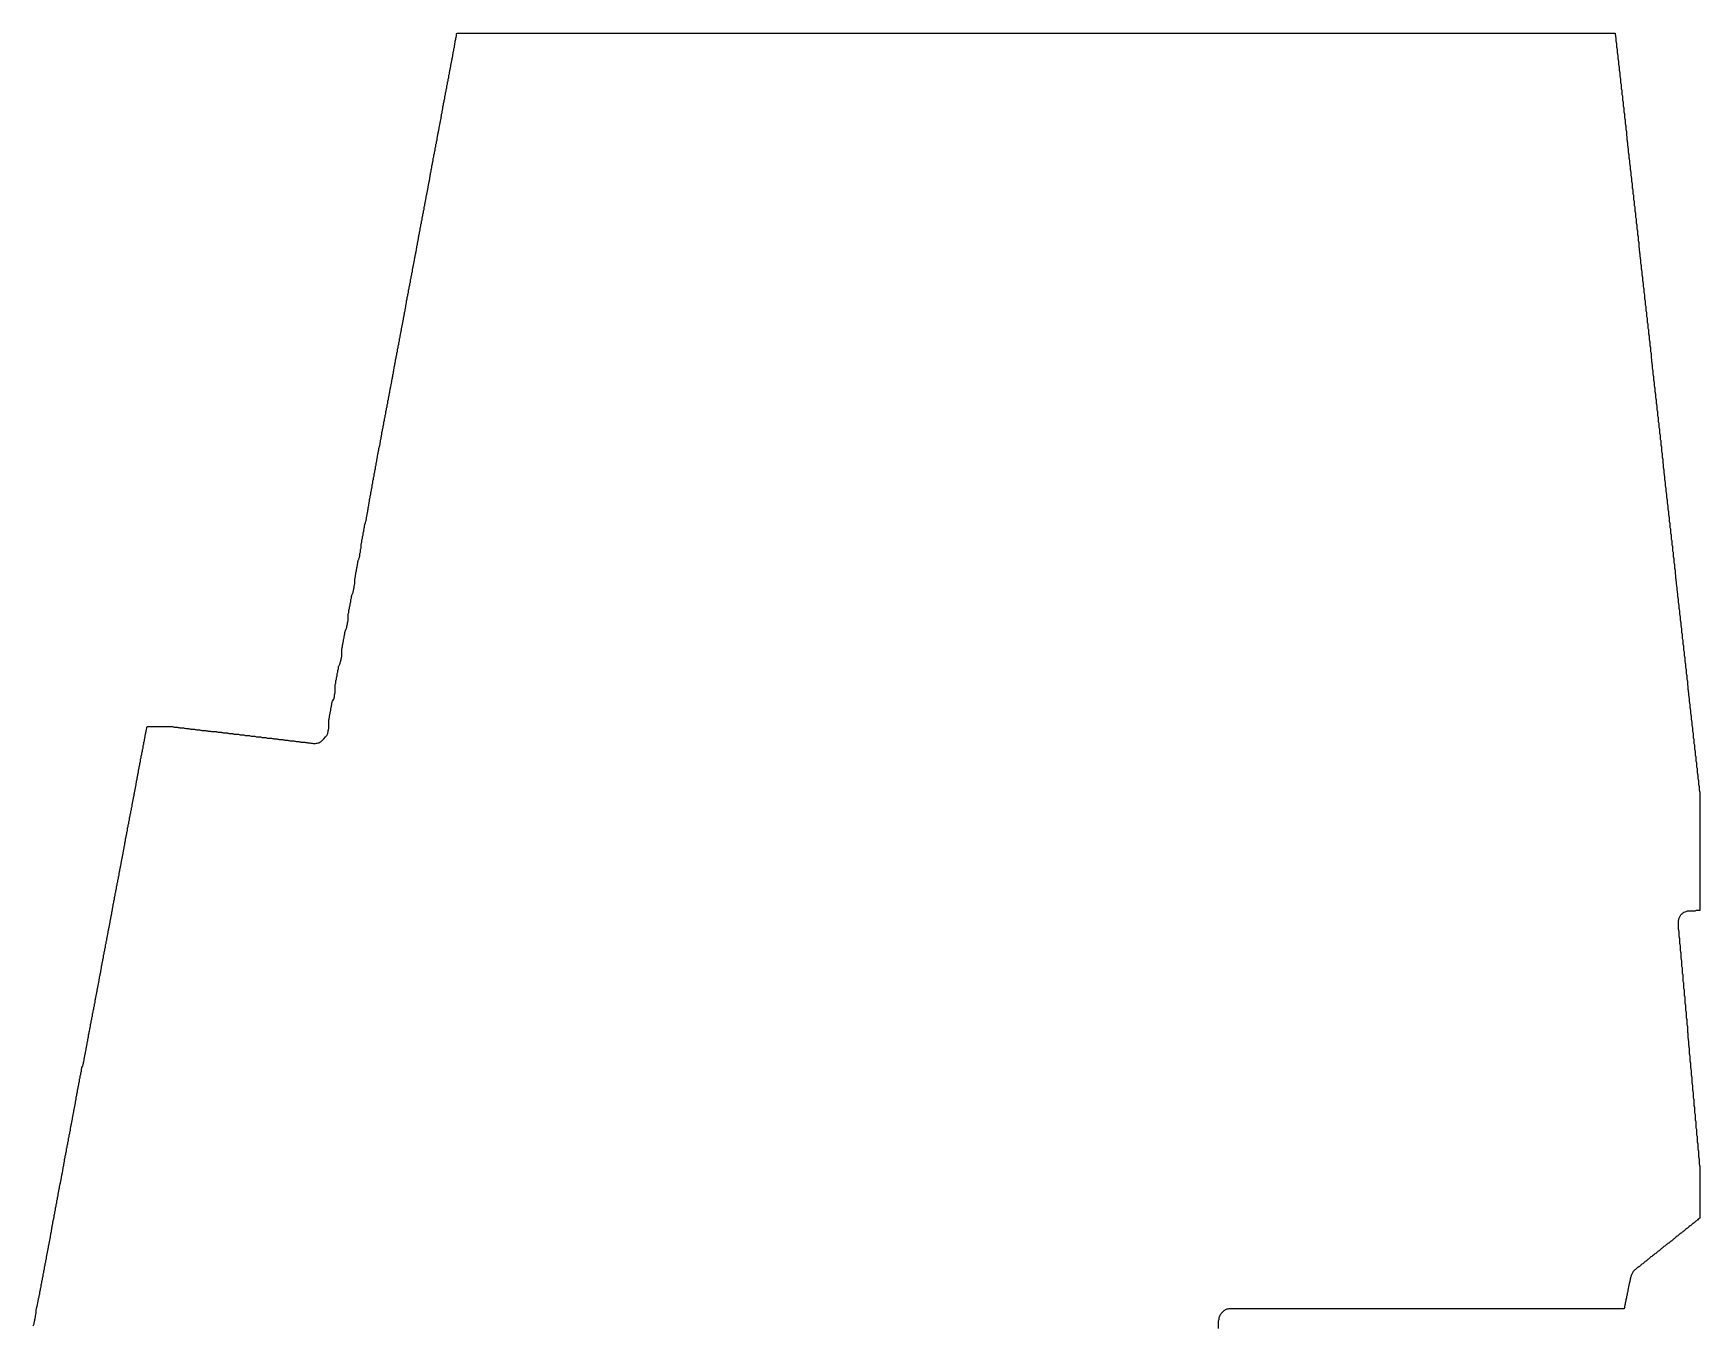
# Model space of a CAD drawing. Header units: metres. Extents: x 500 to 142728, y -1842 to 148383.
# Drawn here: x 45868 to 142728, y 73270 to 148383 of the extents above; entities that cross this region are included whole.
import ezdxf

# ---------------------------------------------------------------- set-up
doc = ezdxf.new("R2010")
doc.units = ezdxf.units.M
doc.layers.add('alpha_boundary_shrunk', color=7, linetype='Continuous')

msp = doc.modelspace()

# ---------------------------------------------------------------- linework, layer by layer
at = {"layer": 'alpha_boundary_shrunk', "color": 1}
msp.add_lwpolyline([(45868, 73265), (45882, 73297), (45897, 73341), (45908, 73386), (45914, 73432), (45914, 73435), (45920, 73448), (45935, 73491), (45946, 73537), (45952, 73583), (45954, 73628), (45958, 73636), (45973, 73680), (45983, 73725), (45990, 73771), (45992, 73817), (45992, 73854), (45996, 73862), (46010, 73906), (46021, 73952), (46027, 73997), (46030, 74044), (46030, 74194), (46033, 74202), (46048, 74246), (46059, 74291), (46065, 74337), (46065, 74340), (46071, 74353), (46086, 74397), (46097, 74442), (46103, 74488), (46105, 74533), (46109, 74541), (46124, 74585), (46134, 74631), (46141, 74676), (46143, 74722), (46147, 74730), (46161, 74774), (46172, 74819), (46178, 74865), (46179, 74868), (46184, 74881), (46199, 74925), (46210, 74970), (46216, 75016), (46218, 75061), (46222, 75070), (46237, 75114), (46247, 75159), (46254, 75205), (46256, 75250), (46260, 75258), (46274, 75302), (46285, 75347), (46292, 75393), (46294, 75438), (46297, 75447), (46312, 75491), (46323, 75536), (46329, 75582), (46331, 75628), (46331, 75665), (46335, 75673), (46350, 75717), (46361, 75762), (46367, 75808), (46369, 75853), (46373, 75862), (46388, 75906), (46398, 75951), (46405, 75997), (46407, 76042), (46411, 76050), (46425, 76094), (46436, 76139), (46442, 76185), (46445, 76232), (46445, 76268), (46448, 76277), (46463, 76321), (46474, 76366), (46480, 76412), (46482, 76457), (46486, 76465), (46501, 76509), (46511, 76554), (46518, 76600), (46520, 76647), (46520, 76683), (46524, 76692), (46539, 76736), (46549, 76781), (46556, 76827), (46558, 76872), (46561, 76880), (46576, 76924), (46587, 76969), (46593, 77015), (46595, 77060), (46599, 77069), (46614, 77113), (46625, 77158), (46631, 77204), (46633, 77250), (46633, 77287), (46637, 77295), (46652, 77339), (46662, 77384), (46669, 77430), (46671, 77475), (46675, 77484), (46689, 77528), (46700, 77573), (46706, 77619), (46709, 77664), (46712, 77672), (46727, 77716), (46738, 77761), (46744, 77807), (46746, 77854), (46746, 77890), (46750, 77899), (46765, 77943), (46775, 77988), (46782, 78034), (46784, 78079), (46788, 78087), (46803, 78131), (46813, 78176), (46820, 78222), (46822, 78267), (46826, 78276), (46840, 78320), (46851, 78365), (46857, 78411), (46860, 78457), (46860, 78494), (46863, 78502), (46878, 78546), (46889, 78591), (46895, 78637), (46897, 78682), (46901, 78691), (46916, 78735), (46926, 78780), (46933, 78826), (46935, 78872), (46935, 78909), (46939, 78917), (46953, 78961), (46964, 79006), (46971, 79052), (46973, 79097), (46976, 79106), (46991, 79150), (47002, 79195), (47008, 79241), (47010, 79287), (47010, 79324), (47014, 79332), (47029, 79376), (47040, 79421), (47046, 79467), (47046, 79470), (47052, 79483), (47067, 79527), (47077, 79572), (47084, 79618), (47086, 79664), (47086, 79701), (47090, 79709), (47104, 79753), (47115, 79798), (47121, 79844), (47124, 79889), (47127, 79898), (47142, 79942), (47153, 79987), (47159, 80033), (47161, 80079), (47161, 80116), (47165, 80124), (47180, 80168), (47190, 80213), (47197, 80259), (47199, 80304), (47203, 80313), (47218, 80357), (47228, 80402), (47235, 80448), (47237, 80494), (47237, 80531), (47240, 80539), (47255, 80583), (47266, 80628), (47272, 80674), (47274, 80719), (47278, 80728), (47293, 80772), (47304, 80817), (47310, 80863), (47312, 80909), (47312, 80946), (47316, 80954), (47331, 80998), (47341, 81043), (47348, 81089), (47350, 81134), (47354, 81143), (47368, 81187), (47379, 81232), (47385, 81278), (47388, 81324), (47388, 81361), (47391, 81369), (47406, 81413), (47417, 81458), (47423, 81504), (47423, 81507), (47429, 81520), (47444, 81564), (47454, 81609), (47461, 81655), (47463, 81700), (47467, 81709), (47482, 81752), (47492, 81798), (47499, 81843), (47501, 81890), (47501, 81926), (47504, 81935), (47519, 81979), (47530, 82024), (47536, 82070), (47538, 82115), (47542, 82123), (47557, 82167), (47568, 82213), (47574, 82258), (47576, 82305), (47576, 82341), (47580, 82350), (47595, 82394), (47605, 82439), (47612, 82485), (47614, 82530), (47618, 82538), (47632, 82582), (47643, 82627), (47650, 82673), (47652, 82719), (47655, 82727), (47670, 82771), (47681, 82816), (47687, 82862), (47689, 82908), (47689, 82945), (47693, 82953), (47708, 82997), (47719, 83042), (47725, 83088), (47727, 83133), (47731, 83142), (47746, 83186), (47756, 83231), (47763, 83277), (47765, 83322), (47769, 83331), (47783, 83374), (47794, 83420), (47800, 83465), (47803, 83512), (47803, 83548), (47806, 83557), (47821, 83601), (47832, 83646), (47838, 83692), (47840, 83737), (47844, 83745), (47859, 83789), (47869, 83835), (47876, 83880), (47878, 83926), (47882, 83934), (47896, 83978), (47907, 84023), (47914, 84069), (47916, 84115), (47916, 84152), (47919, 84160), (47934, 84204), (47945, 84249), (47951, 84295), (47953, 84341), (47957, 84349), (47972, 84393), (47983, 84438), (47989, 84484), (47991, 84529), (47995, 84538), (48010, 84582), (48020, 84627), (48027, 84673), (48029, 84719), (48029, 84756), (48033, 84764), (48047, 84808), (48058, 84853), (48064, 84899), (48067, 84944), (48070, 84953), (48085, 84996), (48096, 85042), (48102, 85088), (48104, 85133), (48108, 85141), (48123, 85185), (48133, 85230), (48140, 85276), (48142, 85322), (48142, 85359), (48146, 85368), (48161, 85411), (48171, 85457), (48178, 85502), (48180, 85548), (48183, 85556), (48198, 85600), (48209, 85645), (48215, 85691), (48217, 85737), (48217, 85774), (48221, 85782), (48236, 85826), (48247, 85871), (48253, 85917), (48255, 85963), (48259, 85971), (48274, 86015), (48284, 86060), (48291, 86106), (48293, 86151), (48297, 86160), (48311, 86204), (48322, 86249), (48328, 86295), (48331, 86341), (48331, 86378), (48334, 86386), (48349, 86430), (48360, 86475), (48366, 86521), (48368, 86566), (48372, 86575), (48387, 86619), (48398, 86664), (48404, 86710), (48406, 86755), (48410, 86763), (48425, 86807), (48435, 86852), (48442, 86898), (48444, 86944), (48444, 86981), (48448, 86990), (48462, 87033), (48473, 87079), (48479, 87124), (48481, 87170), (48485, 87178), (48500, 87222), (48511, 87267), (48517, 87313), (48519, 87358), (48523, 87367), (48538, 87411), (48548, 87456), (48555, 87502), (48557, 87548), (48557, 87585), (48561, 87593), (48575, 87637), (48586, 87682), (48593, 87728), (48595, 87773), (48598, 87782), (48613, 87826), (48624, 87871), (48630, 87917), (48632, 87962), (48636, 87970), (48651, 88014), (48662, 88059), (48668, 88105), (48670, 88152), (48670, 88188), (48674, 88197), (48689, 88241), (48697, 88276), (48731, 88343), (48749, 88385), (48764, 88429), (48775, 88474), (48781, 88520), (48783, 88565), (48787, 88574), (48802, 88618), (48812, 88663), (48819, 88709), (48821, 88755), (48821, 88792), (48825, 88800), (48840, 88844), (48850, 88889), (48857, 88935), (48859, 88980), (48862, 88989), (48877, 89033), (48888, 89078), (48894, 89124), (48896, 89169), (48900, 89177), (48915, 89221), (48926, 89266), (48932, 89312), (48934, 89359), (48934, 89395), (48938, 89404), (48953, 89448), (48963, 89493), (48970, 89539), (48972, 89584), (48976, 89592), (48990, 89636), (49001, 89681), (49007, 89727), (49010, 89772), (49013, 89781), (49028, 89825), (49039, 89870), (49045, 89916), (49047, 89962), (49047, 89999), (49051, 90007), (49066, 90051), (49076, 90096), (49083, 90142), (49085, 90187), (49089, 90196), (49104, 90240), (49114, 90285), (49121, 90331), (49123, 90376), (49127, 90384), (49141, 90428), (49152, 90473), (49158, 90519), (49160, 90565), (49164, 90573), (49179, 90617), (49190, 90662), (49196, 90708), (49198, 90754), (49198, 90791), (49202, 90799), (49217, 90843), (49227, 90888), (49234, 90934), (49236, 90979), (49240, 90988), (49254, 91032), (49265, 91077), (49272, 91123), (49274, 91168), (49277, 91177), (49292, 91221), (49303, 91266), (49309, 91312), (49311, 91358), (49311, 91395), (49315, 91403), (49330, 91447), (49341, 91492), (49347, 91538), (49349, 91583), (49353, 91592), (49368, 91635), (49378, 91681), (49385, 91726), (49387, 91772), (49391, 91780), (49405, 91824), (49416, 91869), (49422, 91915), (49425, 91960), (49428, 91969), (49443, 92013), (49454, 92058), (49460, 92104), (49462, 92150), (49462, 92187), (49466, 92195), (49481, 92239), (49491, 92284), (49498, 92330), (49500, 92375), (49504, 92384), (49519, 92428), (49529, 92473), (49536, 92519), (49538, 92564), (49541, 92572), (49556, 92616), (49567, 92661), (49573, 92707), (49575, 92754), (49575, 92790), (49579, 92799), (49594, 92843), (49605, 92888), (49611, 92934), (49613, 92979), (49617, 92987), (49632, 93031), (49642, 93076), (49649, 93122), (49651, 93167), (49655, 93176), (49669, 93220), (49680, 93265), (49686, 93311), (49689, 93357), (49689, 93394), (49692, 93402), (49707, 93446), (49718, 93491), (49724, 93537), (49726, 93582), (49730, 93591), (49745, 93635), (49755, 93680), (49762, 93726), (49764, 93771), (49768, 93779), (49783, 93823), (49793, 93868), (49800, 93914), (49802, 93959), (49805, 93968), (49820, 94012), (49831, 94057), (49837, 94103), (49839, 94149), (49839, 94186), (49843, 94194), (49858, 94238), (49869, 94283), (49875, 94329), (49877, 94374), (49881, 94383), (49896, 94427), (49906, 94472), (49913, 94518), (49915, 94563), (49919, 94572), (49933, 94615), (49944, 94661), (49951, 94706), (49953, 94753), (49953, 94789), (49956, 94798), (49971, 94842), (49982, 94887), (49988, 94933), (49990, 94978), (49994, 94986), (50009, 95030), (50020, 95075), (50026, 95121), (50028, 95167), (50032, 95175), (50047, 95219), (50057, 95264), (50064, 95310), (50066, 95356), (50066, 95393), (50070, 95401), (50084, 95445), (50095, 95490), (50101, 95536), (50103, 95581), (50107, 95590), (50122, 95634), (50133, 95679), (50139, 95725), (50141, 95770), (50145, 95779), (50160, 95823), (50170, 95868), (50177, 95914), (50179, 95959), (50183, 95967), (50197, 96011), (50208, 96056), (50215, 96102), (50217, 96148), (50217, 96185), (50220, 96194), (50235, 96237), (50246, 96283), (50252, 96328), (50254, 96374), (50258, 96382), (50273, 96426), (50284, 96471), (50290, 96517), (50292, 96562), (50296, 96571), (50311, 96615), (50321, 96660), (50328, 96706), (50330, 96752), (50330, 96789), (50334, 96797), (50348, 96841), (50359, 96886), (50365, 96932), (50368, 96977), (50371, 96986), (50386, 97030), (50397, 97075), (50403, 97121), (50405, 97166), (50409, 97174), (50424, 97218), (50434, 97263), (50441, 97309), (50443, 97356), (50443, 97392), (50447, 97401), (50462, 97445), (50472, 97490), (50479, 97536), (50481, 97581), (50484, 97589), (50499, 97633), (50510, 97678), (50516, 97724), (50518, 97769), (50522, 97778), (50537, 97822), (50548, 97867), (50554, 97913), (50556, 97958), (50560, 97966), (50575, 98010), (50585, 98055), (50592, 98101), (50594, 98148), (50594, 98184), (50598, 98193), (50612, 98237), (50623, 98282), (50629, 98328), (50632, 98373), (50635, 98381), (50650, 98425), (50661, 98470), (50667, 98516), (50669, 98561), (50673, 98570), (50688, 98614), (50699, 98659), (50705, 98705), (50707, 98751), (50707, 98788), (50711, 98796), (50726, 98840), (50736, 98885), (50743, 98931), (50745, 98976), (50749, 98985), (50763, 99029), (50774, 99074), (50780, 99120), (50782, 99165), (50786, 99174), (50801, 99217), (50812, 99263), (50818, 99308), (50820, 99354), (50824, 99362), (50839, 99406), (50849, 99451), (50856, 99497), (50858, 99543), (50858, 99580), (50862, 99588), (50876, 99632), (50887, 99677), (50894, 99723), (50896, 99769), (50899, 99777), (50914, 99821), (50925, 99866), (50931, 99912), (50933, 99957), (50937, 99966), (50952, 100010), (50963, 100055), (50969, 100101), (50971, 100147), (50971, 100184), (50975, 100192), (50990, 100236), (51000, 100281), (51007, 100327), (51009, 100372), (51013, 100381), (51027, 100425), (51038, 100470), (51044, 100516), (51047, 100561), (51050, 100569), (51065, 100613), (51076, 100658), (51082, 100704), (51084, 100750), (51084, 100787), (51088, 100796), (51103, 100839), (51113, 100885), (51120, 100930), (51122, 100976), (51126, 100984), (51141, 101028), (51151, 101073), (51158, 101119), (51160, 101164), (51163, 101173), (51178, 101217), (51189, 101262), (51195, 101308), (51197, 101353), (51201, 101361), (51216, 101405), (51227, 101450), (51233, 101496), (51235, 101543), (51235, 101579), (51239, 101588), (51254, 101632), (51264, 101677), (51271, 101723), (51273, 101768), (51277, 101776), (51291, 101820), (51302, 101865), (51308, 101911), (51311, 101956), (51314, 101965), (51329, 102009), (51340, 102054), (51346, 102100), (51348, 102146), (51348, 102183), (51352, 102191), (51367, 102235), (51377, 102280), (51384, 102326), (51386, 102371), (51390, 102380), (51405, 102424), (51415, 102469), (51422, 102515), (51424, 102560), (51428, 102568), (51442, 102612), (51453, 102657), (51459, 102703), (51462, 102750), (51462, 102786), (51465, 102795), (51480, 102839), (51491, 102884), (51497, 102930), (51499, 102975), (51503, 102983), (51518, 103027), (51528, 103072), (51535, 103118), (51537, 103163), (51541, 103172), (51555, 103216), (51566, 103261), (51573, 103307), (51575, 103352), (51578, 103361), (51593, 103405), (51604, 103450), (51610, 103496), (51612, 103542), (51612, 103579), (51616, 103587), (51631, 103631), (51642, 103676), (51648, 103722), (51650, 103767), (51654, 103776), (51669, 103819), (51679, 103865), (51686, 103910), (51688, 103956), (51692, 103964), (51706, 104008), (51717, 104053), (51723, 104099), (51726, 104145), (51726, 104182), (51729, 104190), (51744, 104234), (51755, 104279), (51761, 104325), (51763, 104371), (51767, 104379), (51782, 104423), (51792, 104468), (51799, 104514), (51801, 104559), (51805, 104568), (51820, 104612), (51830, 104657), (51837, 104703), (51839, 104749), (51839, 104786), (51842, 104794), (51857, 104838), (51868, 104883), (51874, 104929), (51876, 104974), (51880, 104983), (51895, 105027), (51906, 105072), (51912, 105118), (51914, 105163), (51918, 105171), (51933, 105215), (51943, 105260), (51950, 105306), (51952, 105351), (51956, 105360), (51970, 105404), (51981, 105449), (51987, 105495), (51990, 105541), (51990, 105578), (51993, 105586), (52008, 105630), (52019, 105675), (52025, 105721), (52027, 105766), (52031, 105775), (52046, 105819), (52056, 105864), (52063, 105910), (52065, 105955), (52069, 105963), (52084, 106007), (52094, 106052), (52101, 106098), (52103, 106145), (52103, 106181), (52106, 106190), (52121, 106234), (52132, 106279), (52138, 106325), (52140, 106370), (52144, 106378), (52159, 106422), (52170, 106467), (52176, 106513), (52178, 106558), (52182, 106567), (52197, 106611), (52207, 106656), (52214, 106702), (52216, 106747), (52220, 106755), (52234, 106799), (52245, 106845), (52252, 106890), (52254, 106937), (52254, 106973), (52257, 106982), (52272, 107026), (52283, 107071), (52289, 107117), (52291, 107162), (52295, 107170), (52310, 107214), (52321, 107259), (52327, 107305), (52329, 107351), (52333, 107359), (52348, 107403), (52358, 107448), (52365, 107494), (52367, 107540), (52367, 107577), (52371, 107585), (52385, 107629), (52396, 107674), (52402, 107720), (52404, 107765), (52408, 107774), (52423, 107818), (52434, 107863), (52440, 107909), (52442, 107954), (52446, 107963), (52461, 108007), (52471, 108052), (52478, 108096), (53940, 108096), (53949, 108093), (53993, 108078), (54038, 108067), (54084, 108061), (54130, 108059), (54242, 108059), (54251, 108055), (54295, 108040), (54340, 108030), (54386, 108023), (54432, 108021), (54582, 108021), (54590, 108017), (54634, 108003), (54679, 107992), (54725, 107985), (54771, 107983), (54884, 107983), (54892, 107980), (54936, 107965), (54981, 107954), (55027, 107948), (55073, 107946), (55223, 107946), (55231, 107942), (55275, 107927), (55320, 107916), (55366, 107910), (55413, 107908), (55525, 107908), (55533, 107904), (55577, 107889), (55622, 107879), (55668, 107872), (55714, 107870), (55864, 107870), (55873, 107866), (55917, 107852), (55962, 107841), (56008, 107835), (56054, 107832), (56166, 107832), (56174, 107829), (56218, 107814), (56263, 107803), (56309, 107797), (56356, 107795), (56506, 107795), (56514, 107791), (56558, 107776), (56603, 107766), (56649, 107759), (56695, 107757), (56807, 107757), (56816, 107753), (56860, 107738), (56905, 107728), (56951, 107721), (56997, 107719), (57147, 107719), (57155, 107716), (57199, 107701), (57244, 107690), (57290, 107684), (57336, 107682), (57449, 107682), (57457, 107678), (57501, 107663), (57546, 107652), (57592, 107646), (57638, 107644), (57788, 107644), (57796, 107640), (57840, 107625), (57885, 107615), (57931, 107608), (57978, 107606), (58090, 107606), (58098, 107602), (58142, 107588), (58187, 107577), (58233, 107571), (58279, 107568), (58429, 107568), (58438, 107565), (58482, 107550), (58527, 107539), (58573, 107533), (58619, 107531), (58731, 107531), (58739, 107527), (58783, 107512), (58829, 107502), (58874, 107495), (58921, 107493), (59071, 107493), (59079, 107489), (59123, 107474), (59168, 107464), (59214, 107457), (59260, 107455), (59372, 107455), (59381, 107451), (59425, 107437), (59470, 107426), (59516, 107420), (59562, 107417), (59712, 107417), (59720, 107414), (59764, 107399), (59809, 107388), (59855, 107382), (59901, 107380), (60014, 107380), (60022, 107376), (60066, 107361), (60111, 107351), (60157, 107344), (60203, 107342), (60353, 107342), (60361, 107338), (60405, 107324), (60451, 107313), (60496, 107306), (60543, 107304), (60655, 107304), (60663, 107301), (60707, 107286), (60752, 107275), (60798, 107269), (60844, 107267), (60994, 107267), (61003, 107263), (61047, 107248), (61092, 107237), (61138, 107231), (61184, 107229), (61296, 107229), (61305, 107225), (61348, 107210), (61394, 107200), (61439, 107193), (61486, 107191), (61636, 107191), (61644, 107187), (61688, 107173), (61733, 107162), (61779, 107156), (61825, 107153), (61937, 107153), (61946, 107150), (61990, 107135), (62035, 107124), (62081, 107118), (62127, 107116), (62278, 107116), (62327, 107118), (62375, 107125), (62423, 107137), (62469, 107154), (62514, 107175), (62556, 107200), (62595, 107229), (62631, 107262), (62745, 107375), (62858, 107488), (62891, 107525), (62920, 107564), (62945, 107606), (62966, 107651), (62983, 107697), (62995, 107744), (63002, 107793), (63004, 107841), (63008, 107849), (63023, 107893), (63033, 107938), (63040, 107984), (63042, 108031), (63042, 108482), (63046, 108491), (63060, 108535), (63071, 108580), (63078, 108626), (63080, 108672), (63080, 108709), (63083, 108717), (63098, 108761), (63109, 108806), (63115, 108852), (63117, 108897), (63121, 108906), (63136, 108950), (63147, 108995), (63153, 109041), (63155, 109087), (63155, 109124), (63159, 109132), (63174, 109176), (63184, 109221), (63191, 109267), (63193, 109312), (63197, 109321), (63211, 109364), (63222, 109410), (63228, 109455), (63231, 109502), (63231, 109525), (63233, 109528), (63264, 109571), (63291, 109618), (63329, 109693), (63347, 109735), (63362, 109779), (63373, 109825), (63379, 109870), (63381, 109917), (63381, 109953), (63385, 109962), (63400, 110006), (63411, 110051), (63417, 110097), (63419, 110143), (63419, 110519), (63423, 110528), (63438, 110572), (63448, 110617), (63455, 110663), (63457, 110709), (63457, 110746), (63461, 110754), (63475, 110798), (63486, 110843), (63492, 110889), (63495, 110934), (63498, 110943), (63513, 110986), (63524, 111032), (63530, 111077), (63532, 111124), (63532, 111161), (63536, 111169), (63551, 111213), (63561, 111258), (63568, 111304), (63570, 111349), (63574, 111357), (63589, 111401), (63599, 111447), (63606, 111492), (63608, 111539), (63608, 111575), (63611, 111584), (63623, 111617), (63637, 111639), (63662, 111681), (63683, 111725), (63699, 111771), (63711, 111817), (63725, 111848), (63739, 111892), (63750, 111937), (63757, 111983), (63759, 112028), (63762, 112036), (63777, 112080), (63788, 112126), (63794, 112171), (63796, 112218), (63796, 112594), (63800, 112602), (63815, 112646), (63826, 112691), (63832, 112737), (63834, 112784), (63834, 112820), (63838, 112829), (63853, 112873), (63863, 112918), (63870, 112964), (63872, 113009), (63876, 113017), (63890, 113061), (63901, 113106), (63907, 113152), (63909, 113197), (63913, 113206), (63928, 113250), (63939, 113295), (63945, 113341), (63947, 113387), (63947, 113424), (63951, 113432), (63966, 113476), (63976, 113521), (63983, 113567), (63985, 113612), (63989, 113621), (64000, 113654), (64014, 113676), (64039, 113718), (64060, 113762), (64077, 113808), (64089, 113856), (64096, 113904), (64098, 113952), (64102, 113960), (64117, 114004), (64127, 114049), (64134, 114095), (64136, 114140), (64140, 114149), (64154, 114193), (64165, 114238), (64171, 114284), (64174, 114330), (64174, 114631), (64177, 114639), (64192, 114683), (64203, 114728), (64209, 114774), (64211, 114820), (64211, 114857), (64215, 114866), (64230, 114910), (64240, 114955), (64247, 115001), (64249, 115046), (64253, 115054), (64268, 115098), (64278, 115143), (64285, 115189), (64287, 115234), (64290, 115243), (64305, 115287), (64316, 115332), (64322, 115378), (64324, 115424), (64324, 115461), (64328, 115469), (64343, 115513), (64354, 115558), (64360, 115604), (64362, 115649), (64366, 115658), (64381, 115702), (64389, 115737), (64423, 115804), (64441, 115846), (64456, 115890), (64467, 115935), (64473, 115981), (64475, 116026), (64479, 116035), (64494, 116079), (64505, 116124), (64511, 116170), (64513, 116216), (64513, 116253), (64517, 116261), (64532, 116305), (64542, 116350), (64549, 116396), (64551, 116443), (64551, 116668), (64555, 116676), (64569, 116720), (64580, 116765), (64586, 116811), (64589, 116857), (64589, 116894), (64592, 116903), (64607, 116946), (64618, 116992), (64624, 117037), (64626, 117083), (64630, 117091), (64645, 117135), (64655, 117180), (64662, 117226), (64664, 117271), (64668, 117280), (64682, 117324), (64693, 117369), (64700, 117415), (64702, 117461), (64702, 117498), (64705, 117506), (64720, 117550), (64731, 117595), (64737, 117641), (64739, 117686), (64743, 117695), (64758, 117739), (64767, 117776), (64781, 117808), (64796, 117852), (64804, 117889), (64819, 117921), (64833, 117965), (64844, 118010), (64850, 118056), (64853, 118102), (64853, 118139), (64856, 118147), (64871, 118191), (64882, 118236), (64888, 118282), (64890, 118329), (64890, 118365), (64894, 118374), (64909, 118418), (64919, 118463), (64926, 118509), (64928, 118555), (64928, 118705), (64932, 118713), (64947, 118757), (64957, 118802), (64964, 118848), (64966, 118894), (64966, 118931), (64969, 118939), (64984, 118983), (64995, 119029), (65001, 119074), (65003, 119120), (65007, 119128), (65022, 119172), (65033, 119217), (65039, 119263), (65041, 119309), (65041, 119346), (65045, 119354), (65060, 119398), (65070, 119443), (65077, 119489), (65079, 119535), (65083, 119543), (65097, 119587), (65108, 119632), (65114, 119678), (65117, 119724), (65117, 119761), (65120, 119769), (65135, 119813), (65144, 119851), (65158, 119883), (65173, 119926), (65184, 119972), (65190, 120017), (65190, 120020), (65196, 120033), (65211, 120077), (65221, 120122), (65228, 120168), (65230, 120215), (65230, 120251), (65234, 120260), (65248, 120304), (65259, 120349), (65265, 120395), (65267, 120440), (65271, 120448), (65286, 120492), (65297, 120537), (65303, 120583), (65305, 120630), (65305, 120666), (65309, 120675), (65324, 120719), (65334, 120764), (65341, 120810), (65343, 120856), (65343, 120893), (65347, 120901), (65361, 120945), (65372, 120990), (65379, 121036), (65381, 121081), (65384, 121090), (65399, 121134), (65410, 121179), (65416, 121225), (65418, 121271), (65418, 121308), (65422, 121316), (65437, 121360), (65448, 121405), (65454, 121451), (65456, 121496), (65460, 121505), (65475, 121548), (65485, 121594), (65492, 121639), (65494, 121686), (65494, 121722), (65498, 121731), (65512, 121775), (65523, 121820), (65529, 121866), (65532, 121911), (65535, 121919), (65550, 121963), (65561, 122009), (65567, 122054), (65569, 122101), (65569, 122137), (65573, 122146), (65588, 122190), (65598, 122235), (65605, 122281), (65607, 122327), (65607, 122364), (65611, 122372), (65626, 122416), (65636, 122461), (65643, 122507), (65645, 122552), (65648, 122561), (65663, 122605), (65674, 122650), (65680, 122696), (65682, 122742), (65682, 122779), (65686, 122787), (65701, 122831), (65712, 122876), (65718, 122922), (65720, 122967), (65724, 122976), (65739, 123020), (65749, 123065), (65756, 123111), (65758, 123157), (65758, 123194), (65762, 123202), (65776, 123246), (65787, 123291), (65793, 123337), (65796, 123382), (65799, 123391), (65814, 123435), (65825, 123480), (65831, 123526), (65833, 123572), (65833, 123609), (65837, 123617), (65852, 123661), (65862, 123706), (65869, 123752), (65871, 123798), (65871, 123835), (65875, 123843), (65890, 123887), (65900, 123932), (65907, 123978), (65909, 124023), (65912, 124032), (65927, 124076), (65938, 124121), (65944, 124167), (65947, 124213), (65947, 124250), (65950, 124258), (65965, 124302), (65974, 124340), (65988, 124371), (66003, 124415), (66013, 124460), (66020, 124506), (66022, 124553), (66022, 124589), (66026, 124598), (66040, 124642), (66051, 124687), (66058, 124733), (66060, 124778), (66063, 124786), (66078, 124830), (66089, 124875), (66095, 124921), (66097, 124966), (66101, 124975), (66116, 125019), (66127, 125064), (66133, 125110), (66135, 125156), (66135, 125193), (66139, 125201), (66154, 125245), (66164, 125290), (66171, 125336), (66173, 125381), (66177, 125390), (66191, 125434), (66202, 125479), (66208, 125525), (66210, 125570), (66214, 125578), (66229, 125622), (66240, 125667), (66246, 125713), (66248, 125760), (66248, 125796), (66252, 125805), (66267, 125849), (66277, 125894), (66284, 125940), (66286, 125985), (66290, 125993), (66304, 126037), (66315, 126082), (66322, 126128), (66324, 126173), (66327, 126182), (66342, 126226), (66353, 126271), (66359, 126317), (66361, 126363), (66361, 126400), (66365, 126408), (66380, 126452), (66391, 126497), (66397, 126543), (66399, 126588), (66403, 126597), (66418, 126641), (66428, 126686), (66435, 126732), (66437, 126777), (66441, 126786), (66455, 126829), (66466, 126875), (66472, 126920), (66475, 126967), (66475, 127003), (66478, 127012), (66493, 127056), (66504, 127101), (66510, 127147), (66512, 127192), (66516, 127200), (66531, 127244), (66541, 127289), (66548, 127335), (66550, 127381), (66554, 127389), (66569, 127433), (66579, 127478), (66586, 127524), (66588, 127570), (66588, 127607), (66591, 127615), (66606, 127659), (66617, 127704), (66623, 127750), (66625, 127795), (66629, 127804), (66644, 127848), (66655, 127893), (66661, 127939), (66663, 127984), (66667, 127993), (66682, 128037), (66692, 128082), (66699, 128128), (66701, 128174), (66701, 128211), (66705, 128219), (66719, 128263), (66730, 128308), (66737, 128354), (66739, 128399), (66742, 128408), (66757, 128451), (66768, 128497), (66774, 128542), (66776, 128588), (66780, 128596), (66795, 128640), (66806, 128685), (66812, 128731), (66814, 128777), (66814, 128814), (66818, 128822), (66833, 128866), (66843, 128912), (66850, 128957), (66852, 129003), (66856, 129011), (66870, 129055), (66881, 129100), (66887, 129146), (66889, 129191), (66893, 129200), (66908, 129244), (66919, 129289), (66925, 129335), (66927, 129381), (66927, 129418), (66931, 129426), (66946, 129470), (66956, 129515), (66963, 129561), (66965, 129606), (66969, 129615), (66983, 129659), (66994, 129704), (67001, 129750), (67003, 129795), (67006, 129803), (67021, 129847), (67032, 129892), (67038, 129938), (67040, 129984), (67040, 130021), (67044, 130030), (67059, 130073), (67070, 130119), (67076, 130164), (67078, 130210), (67082, 130218), (67097, 130262), (67107, 130307), (67114, 130353), (67116, 130398), (67120, 130407), (67134, 130451), (67145, 130496), (67151, 130542), (67154, 130588), (67154, 130625), (67157, 130633), (67172, 130677), (67183, 130722), (67189, 130768), (67191, 130813), (67195, 130822), (67210, 130866), (67220, 130911), (67227, 130957), (67229, 131002), (67233, 131010), (67248, 131054), (67258, 131099), (67265, 131145), (67267, 131192), (67267, 131228), (67270, 131237), (67285, 131281), (67296, 131326), (67302, 131372), (67304, 131417), (67308, 131425), (67323, 131469), (67334, 131514), (67340, 131560), (67342, 131605), (67346, 131614), (67361, 131658), (67371, 131703), (67378, 131749), (67380, 131795), (67380, 131832), (67384, 131840), (67398, 131884), (67409, 131929), (67415, 131975), (67418, 132020), (67421, 132029), (67436, 132073), (67447, 132118), (67453, 132164), (67455, 132209), (67459, 132217), (67474, 132261), (67485, 132306), (67491, 132352), (67493, 132399), (67493, 132435), (67497, 132444), (67512, 132488), (67522, 132533), (67529, 132579), (67531, 132624), (67535, 132632), (67549, 132676), (67560, 132721), (67566, 132767), (67569, 132814), (67569, 132850), (67572, 132859), (67587, 132903), (67598, 132948), (67604, 132994), (67606, 133039), (67610, 133047), (67625, 133091), (67635, 133136), (67642, 133182), (67644, 133227), (67648, 133236), (67662, 133280), (67673, 133325), (67680, 133371), (67682, 133417), (67682, 133454), (67685, 133462), (67700, 133506), (67711, 133551), (67717, 133597), (67719, 133642), (67723, 133651), (67738, 133695), (67749, 133740), (67755, 133786), (67757, 133831), (67761, 133839), (67776, 133883), (67786, 133928), (67793, 133974), (67795, 134021), (67795, 134057), (67799, 134066), (67813, 134110), (67824, 134155), (67830, 134201), (67833, 134246), (67836, 134254), (67851, 134298), (67862, 134343), (67868, 134389), (67870, 134434), (67874, 134443), (67889, 134487), (67899, 134532), (67906, 134578), (67908, 134624), (67908, 134661), (67912, 134669), (67927, 134713), (67937, 134758), (67944, 134804), (67946, 134849), (67949, 134858), (67964, 134902), (67975, 134947), (67981, 134993), (67983, 135038), (67987, 135046), (68002, 135090), (68013, 135136), (68019, 135181), (68021, 135228), (68021, 135264), (68025, 135273), (68040, 135317), (68050, 135362), (68057, 135408), (68059, 135453), (68063, 135461), (68077, 135505), (68088, 135550), (68094, 135596), (68097, 135642), (68100, 135650), (68115, 135694), (68126, 135739), (68132, 135785), (68134, 135831), (68134, 135868), (68138, 135876), (68153, 135920), (68163, 135965), (68170, 136011), (68172, 136056), (68176, 136065), (68191, 136109), (68201, 136154), (68208, 136200), (68210, 136245), (68213, 136254), (68228, 136298), (68239, 136343), (68245, 136389), (68248, 136435), (68248, 136472), (68251, 136480), (68266, 136524), (68277, 136569), (68283, 136615), (68285, 136660), (68289, 136669), (68304, 136712), (68314, 136758), (68321, 136803), (68323, 136849), (68327, 136857), (68341, 136901), (68352, 136946), (68359, 136992), (68361, 137038), (68361, 137075), (68364, 137083), (68379, 137127), (68390, 137172), (68396, 137218), (68398, 137264), (68402, 137272), (68417, 137316), (68428, 137361), (68434, 137407), (68436, 137452), (68440, 137461), (68455, 137505), (68465, 137550), (68472, 137596), (68474, 137642), (68474, 137679), (68478, 137687), (68492, 137731), (68503, 137776), (68509, 137822), (68511, 137867), (68515, 137876), (68530, 137920), (68541, 137965), (68547, 138011), (68549, 138056), (68553, 138064), (68568, 138108), (68578, 138153), (68585, 138199), (68587, 138245), (68587, 138282), (68591, 138291), (68605, 138334), (68616, 138380), (68623, 138425), (68625, 138471), (68628, 138479), (68643, 138523), (68654, 138568), (68660, 138614), (68662, 138659), (68666, 138668), (68681, 138712), (68692, 138757), (68698, 138803), (68700, 138849), (68700, 138886), (68704, 138894), (68719, 138938), (68729, 138983), (68736, 139029), (68738, 139074), (68742, 139083), (68756, 139127), (68767, 139172), (68773, 139218), (68776, 139263), (68779, 139271), (68794, 139315), (68805, 139360), (68811, 139406), (68813, 139453), (68813, 139489), (68817, 139498), (68832, 139542), (68842, 139587), (68849, 139633), (68851, 139678), (68855, 139686), (68870, 139730), (68880, 139775), (68887, 139821), (68889, 139866), (68892, 139875), (68907, 139919), (68918, 139964), (68924, 140010), (68926, 140056), (68926, 140093), (68930, 140101), (68945, 140145), (68956, 140190), (68962, 140236), (68964, 140281), (68968, 140290), (68983, 140334), (68993, 140379), (69000, 140425), (69002, 140470), (69006, 140478), (69020, 140522), (69031, 140567), (69038, 140613), (69040, 140660), (69040, 140696), (69043, 140705), (69058, 140749), (69069, 140794), (69075, 140840), (69077, 140885), (69081, 140893), (69096, 140937), (69107, 140982), (69113, 141028), (69115, 141075), (69115, 141111), (69119, 141120), (69134, 141164), (69144, 141209), (69151, 141255), (69153, 141300), (69157, 141308), (69171, 141352), (69182, 141397), (69188, 141443), (69190, 141488), (69194, 141497), (69209, 141541), (69220, 141586), (69226, 141632), (69228, 141678), (69228, 141715), (69232, 141723), (69247, 141767), (69257, 141812), (69264, 141858), (69266, 141903), (69270, 141912), (69284, 141956), (69295, 142001), (69302, 142047), (69304, 142092), (69307, 142100), (69322, 142144), (69333, 142189), (69339, 142235), (69341, 142282), (69341, 142318), (69345, 142327), (69360, 142371), (69371, 142416), (69377, 142462), (69379, 142507), (69383, 142515), (69398, 142559), (69408, 142604), (69415, 142650), (69417, 142695), (69421, 142704), (69435, 142748), (69446, 142793), (69452, 142839), (69455, 142885), (69455, 142922), (69458, 142930), (69473, 142974), (69484, 143019), (69490, 143065), (69492, 143110), (69496, 143119), (69511, 143163), (69521, 143208), (69528, 143254), (69530, 143299), (69534, 143307), (69549, 143351), (69559, 143396), (69566, 143442), (69568, 143489), (69568, 143525), (69571, 143534), (69586, 143578), (69597, 143623), (69603, 143669), (69605, 143714), (69609, 143722), (69624, 143766), (69635, 143811), (69641, 143857), (69643, 143902), (69647, 143911), (69662, 143955), (69672, 144000), (69679, 144046), (69681, 144092), (69681, 144129), (69685, 144137), (69699, 144181), (69710, 144226), (69716, 144272), (69719, 144317), (69722, 144326), (69737, 144370), (69748, 144415), (69754, 144461), (69756, 144506), (69760, 144515), (69775, 144558), (69786, 144604), (69792, 144649), (69794, 144696), (69794, 144732), (69798, 144741), (69813, 144785), (69823, 144830), (69830, 144876), (69832, 144921), (69836, 144929), (69850, 144973), (69861, 145019), (69867, 145064), (69869, 145110), (69873, 145118), (69888, 145162), (69899, 145207), (69905, 145253), (69907, 145299), (69907, 145336), (69911, 145344), (69926, 145388), (69936, 145433), (69943, 145479), (69945, 145525), (69949, 145533), (69963, 145577), (69974, 145622), (69981, 145668), (69983, 145713), (69986, 145722), (70001, 145766), (70012, 145811), (70018, 145857), (70020, 145903), (70020, 145940), (70024, 145948), (70039, 145992), (70050, 146037), (70056, 146083), (70058, 146128), (70062, 146137), (70077, 146180), (70087, 146226), (70094, 146271), (70096, 146317), (70100, 146325), (70114, 146369), (70125, 146414), (70131, 146460), (70134, 146506), (70134, 146543), (70137, 146551), (70152, 146595), (70163, 146641), (70169, 146686), (70171, 146732), (70175, 146740), (70190, 146784), (70200, 146829), (70207, 146875), (70209, 146920), (70213, 146929), (70228, 146973), (70238, 147018), (70245, 147064), (70247, 147110), (70247, 147147), (70250, 147155), (70265, 147199), (70276, 147244), (70282, 147290), (70284, 147335), (70288, 147344), (70303, 147388), (70314, 147433), (70320, 147479), (70322, 147524), (70326, 147532), (70341, 147576), (70351, 147621), (70358, 147667), (70360, 147713), (70360, 147750), (70364, 147759), (70378, 147803), (70389, 147848), (70395, 147894), (70398, 147939), (70401, 147947), (70416, 147991), (70427, 148036), (70433, 148082), (70435, 148127), (70439, 148136), (70454, 148180), (70464, 148225), (70471, 148271), (70473, 148317), (70473, 148354), (70477, 148362), (70484, 148383), (137824, 148383), (137824, 148317), (137826, 148271), (137833, 148225), (137843, 148180), (137858, 148136), (137862, 148127), (137862, 147978), (137864, 147931), (137870, 147885), (137881, 147840), (137896, 147796), (137900, 147788), (137900, 147638), (137902, 147592), (137908, 147546), (137919, 147501), (137934, 147457), (137937, 147448), (137937, 147299), (137939, 147252), (137946, 147206), (137956, 147161), (137971, 147117), (137975, 147109), (137975, 146959), (137977, 146913), (137984, 146867), (137994, 146822), (138009, 146778), (138013, 146769), (138013, 146620), (138015, 146573), (138021, 146527), (138032, 146482), (138047, 146438), (138050, 146430), (138050, 146280), (138053, 146234), (138059, 146188), (138070, 146143), (138084, 146099), (138088, 146090), (138088, 145941), (138090, 145894), (138097, 145848), (138107, 145803), (138122, 145759), (138126, 145751), (138126, 145601), (138128, 145555), (138134, 145509), (138145, 145464), (138160, 145420), (138164, 145411), (138164, 145262), (138166, 145215), (138172, 145169), (138183, 145124), (138198, 145080), (138201, 145072), (138201, 144922), (138203, 144876), (138210, 144830), (138221, 144785), (138235, 144741), (138239, 144732), (138239, 144583), (138241, 144536), (138248, 144490), (138258, 144445), (138273, 144401), (138277, 144393), (138277, 144243), (138279, 144197), (138285, 144151), (138296, 144106), (138311, 144062), (138314, 144053), (138314, 143904), (138317, 143857), (138323, 143811), (138334, 143766), (138348, 143722), (138352, 143714), (138352, 143564), (138354, 143518), (138361, 143472), (138371, 143427), (138386, 143383), (138390, 143375), (138390, 143225), (138392, 143178), (138398, 143132), (138409, 143087), (138424, 143043), (138428, 143035), (138428, 142885), (138430, 142839), (138436, 142793), (138447, 142748), (138462, 142704), (138465, 142696), (138465, 142546), (138468, 142499), (138474, 142453), (138485, 142408), (138499, 142364), (138503, 142356), (138503, 142206), (138505, 142160), (138512, 142114), (138522, 142069), (138537, 142025), (138541, 142017), (138541, 141867), (138543, 141820), (138549, 141774), (138560, 141729), (138575, 141685), (138579, 141677), (138579, 141527), (138581, 141481), (138587, 141435), (138598, 141390), (138613, 141346), (138616, 141338), (138616, 141188), (138618, 141141), (138625, 141095), (138635, 141050), (138650, 141006), (138654, 140998), (138654, 140848), (138656, 140802), (138663, 140756), (138673, 140711), (138688, 140667), (138692, 140659), (138692, 140509), (138694, 140462), (138700, 140417), (138711, 140371), (138726, 140327), (138729, 140319), (138729, 140169), (138732, 140123), (138738, 140077), (138749, 140032), (138763, 139988), (138767, 139980), (138767, 139830), (138769, 139783), (138776, 139738), (138786, 139692), (138801, 139648), (138805, 139640), (138805, 139490), (138807, 139444), (138813, 139398), (138824, 139353), (138839, 139309), (138843, 139301), (138843, 139151), (138845, 139104), (138851, 139059), (138862, 139013), (138877, 138970), (138880, 138961), (138880, 138811), (138882, 138765), (138889, 138719), (138900, 138674), (138914, 138630), (138918, 138622), (138918, 138472), (138920, 138425), (138927, 138380), (138937, 138334), (138952, 138291), (138956, 138282), (138956, 138132), (138958, 138086), (138964, 138040), (138975, 137995), (138990, 137951), (138993, 137943), (138993, 137793), (138996, 137746), (139002, 137701), (139013, 137655), (139027, 137612), (139031, 137603), (139031, 137453), (139033, 137407), (139040, 137361), (139050, 137316), (139065, 137272), (139069, 137264), (139069, 137114), (139071, 137067), (139077, 137022), (139088, 136976), (139103, 136933), (139107, 136924), (139107, 136774), (139109, 136728), (139115, 136682), (139126, 136637), (139141, 136593), (139144, 136585), (139144, 136435), (139146, 136389), (139153, 136343), (139164, 136298), (139178, 136254), (139182, 136245), (139182, 136095), (139184, 136049), (139191, 136003), (139201, 135958), (139216, 135914), (139220, 135906), (139220, 135756), (139222, 135710), (139228, 135664), (139239, 135619), (139254, 135575), (139258, 135566), (139258, 135416), (139260, 135370), (139266, 135324), (139277, 135279), (139292, 135235), (139295, 135227), (139295, 135077), (139297, 135031), (139304, 134985), (139314, 134940), (139329, 134896), (139333, 134887), (139333, 134737), (139335, 134691), (139342, 134645), (139352, 134600), (139367, 134556), (139371, 134548), (139371, 134398), (139373, 134352), (139379, 134306), (139390, 134261), (139405, 134217), (139408, 134208), (139408, 134058), (139411, 134012), (139417, 133966), (139428, 133921), (139442, 133877), (139446, 133869), (139446, 133719), (139448, 133673), (139455, 133627), (139465, 133582), (139480, 133538), (139484, 133529), (139484, 133379), (139486, 133333), (139492, 133287), (139503, 133242), (139518, 133198), (139522, 133190), (139522, 133040), (139524, 132994), (139530, 132948), (139541, 132903), (139556, 132859), (139559, 132850), (139559, 132700), (139561, 132654), (139568, 132608), (139579, 132563), (139593, 132519), (139597, 132511), (139597, 132361), (139599, 132315), (139606, 132269), (139616, 132224), (139631, 132180), (139635, 132171), (139635, 132021), (139637, 131975), (139643, 131929), (139654, 131884), (139669, 131840), (139672, 131832), (139672, 131682), (139675, 131636), (139681, 131590), (139692, 131545), (139706, 131501), (139710, 131492), (139710, 131342), (139712, 131296), (139719, 131250), (139729, 131205), (139744, 131161), (139748, 131153), (139748, 131003), (139750, 130957), (139756, 130911), (139767, 130866), (139782, 130822), (139786, 130813), (139786, 130663), (139788, 130617), (139794, 130571), (139805, 130526), (139820, 130482), (139823, 130474), (139823, 130324), (139825, 130278), (139832, 130232), (139843, 130187), (139857, 130143), (139861, 130134), (139861, 129984), (139863, 129938), (139870, 129892), (139880, 129847), (139895, 129803), (139899, 129795), (139899, 129645), (139901, 129599), (139907, 129553), (139918, 129508), (139933, 129464), (139936, 129455), (139936, 129305), (139939, 129259), (139945, 129213), (139956, 129168), (139971, 129124), (139974, 129116), (139974, 128966), (139976, 128920), (139983, 128874), (139993, 128829), (140008, 128785), (140012, 128776), (140012, 128626), (140014, 128580), (140021, 128534), (140031, 128489), (140046, 128445), (140050, 128437), (140050, 128287), (140052, 128241), (140058, 128195), (140069, 128150), (140084, 128106), (140087, 128097), (140087, 127948), (140090, 127901), (140096, 127855), (140107, 127810), (140121, 127766), (140125, 127758), (140125, 127608), (140127, 127562), (140134, 127516), (140144, 127471), (140159, 127427), (140163, 127418), (140163, 127269), (140165, 127222), (140171, 127176), (140182, 127131), (140197, 127087), (140201, 127079), (140201, 126929), (140203, 126883), (140209, 126837), (140220, 126792), (140235, 126748), (140238, 126739), (140238, 126590), (140240, 126543), (140247, 126497), (140257, 126452), (140272, 126408), (140276, 126400), (140276, 126250), (140278, 126204), (140285, 126158), (140295, 126113), (140310, 126069), (140314, 126060), (140314, 125911), (140316, 125864), (140322, 125818), (140333, 125773), (140348, 125729), (140351, 125721), (140351, 125571), (140354, 125525), (140360, 125479), (140371, 125434), (140385, 125390), (140389, 125381), (140389, 125232), (140391, 125185), (140398, 125139), (140408, 125094), (140423, 125050), (140427, 125042), (140427, 124892), (140429, 124846), (140435, 124800), (140446, 124755), (140461, 124711), (140465, 124702), (140465, 124553), (140467, 124506), (140473, 124460), (140484, 124415), (140499, 124371), (140502, 124363), (140502, 124175), (140504, 124129), (140511, 124083), (140522, 124038), (140536, 123994), (140540, 123986), (140540, 123836), (140542, 123790), (140549, 123744), (140559, 123699), (140574, 123655), (140578, 123646), (140578, 123496), (140580, 123450), (140586, 123404), (140597, 123359), (140612, 123315), (140615, 123307), (140615, 123157), (140618, 123111), (140624, 123065), (140635, 123020), (140649, 122976), (140653, 122967), (140653, 122817), (140655, 122771), (140662, 122725), (140672, 122680), (140687, 122636), (140691, 122628), (140691, 122478), (140693, 122432), (140699, 122386), (140710, 122341), (140725, 122297), (140729, 122288), (140729, 122138), (140731, 122092), (140737, 122046), (140748, 122001), (140763, 121957), (140766, 121949), (140766, 121799), (140769, 121753), (140775, 121707), (140786, 121662), (140800, 121618), (140804, 121609), (140804, 121459), (140806, 121413), (140813, 121367), (140823, 121322), (140838, 121278), (140842, 121270), (140842, 121120), (140844, 121074), (140850, 121028), (140861, 120983), (140876, 120939), (140880, 120930), (140880, 120780), (140882, 120734), (140888, 120688), (140899, 120643), (140914, 120599), (140917, 120591), (140917, 120441), (140919, 120395), (140926, 120349), (140936, 120304), (140951, 120260), (140955, 120251), (140955, 120101), (140957, 120055), (140964, 120009), (140974, 119964), (140989, 119920), (140993, 119912), (140993, 119762), (140995, 119716), (141001, 119670), (141012, 119625), (141027, 119581), (141030, 119572), (141030, 119422), (141033, 119376), (141039, 119330), (141050, 119285), (141064, 119241), (141068, 119233), (141068, 119083), (141070, 119037), (141077, 118991), (141087, 118946), (141102, 118902), (141106, 118893), (141106, 118744), (141108, 118697), (141114, 118651), (141125, 118606), (141140, 118562), (141144, 118554), (141144, 118404), (141146, 118358), (141152, 118312), (141163, 118267), (141178, 118223), (141181, 118214), (141181, 118065), (141183, 118018), (141190, 117972), (141201, 117927), (141215, 117883), (141219, 117875), (141219, 117725), (141221, 117679), (141228, 117633), (141238, 117588), (141253, 117544), (141257, 117535), (141257, 117386), (141259, 117339), (141265, 117293), (141276, 117248), (141291, 117204), (141294, 117196), (141294, 117046), (141297, 117000), (141303, 116954), (141314, 116909), (141328, 116865), (141332, 116856), (141332, 116707), (141334, 116660), (141341, 116614), (141351, 116569), (141366, 116525), (141370, 116517), (141370, 116367), (141372, 116321), (141378, 116275), (141389, 116230), (141404, 116186), (141408, 116177), (141408, 116028), (141410, 115981), (141416, 115935), (141427, 115890), (141442, 115846), (141445, 115838), (141445, 115688), (141447, 115642), (141454, 115596), (141465, 115551), (141479, 115507), (141483, 115498), (141483, 115349), (141485, 115302), (141492, 115256), (141502, 115211), (141517, 115167), (141521, 115159), (141521, 115009), (141523, 114963), (141529, 114917), (141540, 114872), (141555, 114828), (141559, 114819), (141559, 114670), (141561, 114623), (141567, 114577), (141578, 114532), (141593, 114488), (141596, 114480), (141596, 114330), (141598, 114284), (141605, 114238), (141615, 114193), (141630, 114149), (141634, 114140), (141634, 113991), (141636, 113944), (141643, 113898), (141653, 113853), (141668, 113809), (141672, 113801), (141672, 113651), (141674, 113605), (141680, 113559), (141691, 113514), (141706, 113470), (141709, 113462), (141709, 113312), (141712, 113265), (141718, 113219), (141729, 113174), (141743, 113130), (141747, 113122), (141747, 112972), (141749, 112926), (141756, 112880), (141766, 112835), (141781, 112791), (141785, 112783), (141785, 112633), (141787, 112586), (141793, 112540), (141804, 112495), (141819, 112451), (141823, 112443), (141823, 112293), (141825, 112247), (141831, 112201), (141842, 112156), (141857, 112112), (141860, 112104), (141860, 111954), (141862, 111907), (141869, 111861), (141880, 111816), (141894, 111772), (141898, 111764), (141898, 111614), (141900, 111568), (141907, 111522), (141917, 111477), (141932, 111433), (141936, 111425), (141936, 111275), (141938, 111228), (141944, 111182), (141955, 111137), (141970, 111093), (141973, 111085), (141973, 110935), (141976, 110889), (141982, 110843), (141993, 110798), (142007, 110754), (142011, 110746), (142011, 110596), (142013, 110549), (142020, 110504), (142030, 110458), (142045, 110414), (142049, 110406), (142049, 110256), (142051, 110210), (142057, 110164), (142068, 110119), (142083, 110075), (142087, 110067), (142087, 109917), (142089, 109870), (142095, 109825), (142106, 109779), (142121, 109735), (142124, 109727), (142124, 109577), (142126, 109531), (142133, 109485), (142144, 109440), (142158, 109396), (142162, 109388), (142162, 109238), (142164, 109191), (142171, 109146), (142181, 109100), (142196, 109056), (142200, 109048), (142200, 108898), (142202, 108852), (142208, 108806), (142219, 108761), (142234, 108717), (142237, 108709), (142237, 108559), (142240, 108512), (142246, 108467), (142257, 108421), (142272, 108378), (142275, 108369), (142275, 108219), (142277, 108173), (142284, 108127), (142294, 108082), (142309, 108038), (142313, 108030), (142313, 107880), (142315, 107833), (142322, 107788), (142332, 107742), (142347, 107699), (142351, 107690), (142351, 107540), (142353, 107494), (142359, 107448), (142370, 107403), (142385, 107359), (142388, 107351), (142388, 107201), (142391, 107154), (142397, 107109), (142408, 107063), (142422, 107020), (142426, 107011), (142426, 106861), (142428, 106815), (142435, 106769), (142445, 106724), (142460, 106680), (142464, 106672), (142464, 106522), (142466, 106475), (142472, 106430), (142483, 106384), (142498, 106341), (142502, 106332), (142502, 106182), (142504, 106136), (142510, 106090), (142521, 106045), (142536, 106001), (142539, 105993), (142539, 105843), (142541, 105797), (142548, 105751), (142558, 105706), (142573, 105662), (142577, 105653), (142577, 105503), (142579, 105457), (142586, 105411), (142596, 105366), (142611, 105322), (142615, 105314), (142615, 105164), (142617, 105118), (142623, 105072), (142634, 105027), (142649, 104983), (142652, 104974), (142652, 104824), (142655, 104778), (142661, 104732), (142672, 104687), (142686, 104643), (142690, 104635), (142690, 104485), (142692, 104439), (142699, 104393), (142709, 104348), (142724, 104304), (142728, 104295), (142728, 97403), (142624, 97403), (142578, 97401), (142532, 97394), (142487, 97384), (142443, 97369), (142435, 97365), (142096, 97365), (142050, 97363), (142004, 97357), (141959, 97346), (141915, 97331), (141873, 97312), (141797, 97275), (141757, 97252), (141719, 97226), (141684, 97197), (141651, 97164), (141622, 97129), (141596, 97091), (141574, 97051), (141536, 96976), (141517, 96933), (141502, 96889), (141492, 96844), (141485, 96798), (141483, 96752), (141483, 96375), (141485, 96328), (141492, 96283), (141502, 96237), (141517, 96194), (141521, 96185), (141521, 95960), (141523, 95914), (141529, 95868), (141540, 95823), (141555, 95779), (141559, 95770), (141559, 95545), (141561, 95499), (141567, 95453), (141578, 95408), (141593, 95364), (141596, 95355), (141596, 95130), (141598, 95084), (141605, 95038), (141615, 94993), (141630, 94949), (141634, 94940), (141634, 94677), (141636, 94631), (141643, 94585), (141653, 94540), (141668, 94496), (141672, 94488), (141672, 94262), (141674, 94216), (141680, 94170), (141691, 94125), (141706, 94081), (141709, 94073), (141709, 93847), (141712, 93801), (141718, 93755), (141729, 93710), (141743, 93666), (141747, 93658), (141747, 93395), (141749, 93348), (141756, 93303), (141766, 93257), (141781, 93214), (141785, 93205), (141785, 92980), (141787, 92934), (141793, 92888), (141804, 92843), (141819, 92799), (141823, 92790), (141823, 92565), (141825, 92519), (141831, 92473), (141842, 92428), (141857, 92384), (141860, 92375), (141860, 92112), (141862, 92066), (141869, 92020), (141880, 91975), (141894, 91931), (141898, 91923), (141898, 91697), (141900, 91651), (141907, 91605), (141917, 91560), (141932, 91516), (141936, 91508), (141936, 91282), (141938, 91236), (141944, 91190), (141955, 91145), (141970, 91101), (141973, 91093), (141973, 90867), (141976, 90821), (141982, 90775), (141993, 90730), (142007, 90686), (142011, 90678), (142011, 90415), (142013, 90368), (142020, 90323), (142030, 90277), (142045, 90234), (142049, 90225), (142049, 90000), (142051, 89954), (142057, 89908), (142068, 89863), (142083, 89819), (142087, 89810), (142087, 89585), (142089, 89539), (142095, 89493), (142106, 89448), (142121, 89404), (142124, 89395), (142124, 89132), (142126, 89086), (142133, 89040), (142144, 88995), (142158, 88951), (142162, 88943), (142162, 88717), (142164, 88671), (142171, 88625), (142181, 88580), (142196, 88536), (142200, 88528), (142200, 88302), (142202, 88256), (142208, 88210), (142219, 88165), (142234, 88121), (142237, 88113), (142237, 87887), (142240, 87841), (142246, 87795), (142257, 87750), (142272, 87706), (142275, 87698), (142275, 87435), (142277, 87389), (142284, 87343), (142294, 87297), (142309, 87254), (142313, 87245), (142313, 87020), (142315, 86974), (142322, 86928), (142332, 86883), (142347, 86839), (142351, 86830), (142351, 86605), (142353, 86559), (142359, 86513), (142370, 86468), (142385, 86424), (142388, 86415), (142388, 86152), (142391, 86106), (142397, 86060), (142408, 86015), (142422, 85971), (142426, 85963), (142426, 85737), (142428, 85691), (142435, 85645), (142445, 85600), (142460, 85556), (142464, 85548), (142464, 85322), (142466, 85276), (142472, 85230), (142483, 85185), (142498, 85141), (142502, 85133), (142502, 84870), (142504, 84823), (142510, 84778), (142521, 84732), (142536, 84689), (142539, 84680), (142539, 84455), (142541, 84409), (142548, 84363), (142558, 84318), (142573, 84274), (142577, 84265), (142577, 84040), (142579, 83994), (142586, 83948), (142596, 83903), (142611, 83859), (142615, 83850), (142615, 83625), (142617, 83579), (142623, 83533), (142634, 83488), (142649, 83444), (142652, 83435), (142652, 83172), (142655, 83126), (142661, 83080), (142672, 83035), (142686, 82991), (142690, 82983), (142690, 82757), (142692, 82711), (142699, 82665), (142709, 82620), (142724, 82576), (142728, 82568), (142728, 79517), (142688, 79488), (142648, 79452), (142592, 79396), (142589, 79395), (142543, 79368), (142499, 79337), (142459, 79301), (142404, 79245), (142401, 79244), (142354, 79217), (142311, 79186), (142271, 79150), (142233, 79112), (142215, 79094), (142212, 79093), (142166, 79066), (142122, 79035), (142082, 78999), (142044, 78962), (142026, 78943), (142024, 78942), (141977, 78916), (141933, 78884), (141894, 78848), (141856, 78811), (141838, 78793), (141835, 78791), (141788, 78765), (141745, 78733), (141705, 78698), (141649, 78642), (141646, 78640), (141600, 78614), (141556, 78582), (141516, 78547), (141479, 78509), (141461, 78491), (141458, 78489), (141411, 78463), (141368, 78432), (141328, 78396), (141272, 78340), (141269, 78339), (141223, 78312), (141179, 78281), (141139, 78245), (141101, 78207), (141083, 78189), (141080, 78188), (141034, 78161), (140990, 78130), (140951, 78094), (140932, 78076), (140930, 78074), (140883, 78048), (140840, 78017), (140800, 77981), (140762, 77943), (140744, 77925), (140741, 77924), (140694, 77897), (140651, 77866), (140611, 77830), (140555, 77774), (140552, 77773), (140506, 77746), (140462, 77715), (140422, 77679), (140385, 77641), (140367, 77623), (140364, 77622), (140317, 77595), (140274, 77564), (140234, 77528), (140178, 77472), (140175, 77471), (140129, 77444), (140085, 77413), (140045, 77377), (139989, 77321), (139987, 77320), (139940, 77294), (139896, 77262), (139857, 77226), (139801, 77171), (139798, 77169), (139751, 77143), (139708, 77111), (139668, 77076), (139630, 77038), (139612, 77020), (139609, 77018), (139563, 76992), (139519, 76960), (139479, 76925), (139442, 76887), (139424, 76869), (139421, 76867), (139374, 76841), (139331, 76810), (139291, 76774), (139253, 76736), (139235, 76718), (139232, 76717), (139186, 76690), (139142, 76659), (139102, 76623), (139046, 76567), (139044, 76566), (139003, 76543), (138966, 76517), (138930, 76488), (138898, 76455), (138868, 76420), (138842, 76382), (138820, 76342), (138782, 76267), (138763, 76224), (138749, 76180), (138740, 76143), (138726, 76111), (138711, 76067), (138700, 76022), (138694, 75976), (138692, 75931), (138688, 75922), (138673, 75879), (138663, 75833), (138656, 75787), (138656, 75784), (138650, 75772), (138635, 75728), (138625, 75683), (138618, 75637), (138616, 75591), (138613, 75583), (138598, 75539), (138587, 75494), (138581, 75448), (138579, 75403), (138575, 75394), (138560, 75350), (138549, 75305), (138543, 75259), (138541, 75214), (138537, 75206), (138522, 75162), (138512, 75117), (138505, 75071), (138505, 75068), (138499, 75055), (138485, 75011), (138474, 74966), (138468, 74920), (138465, 74875), (138462, 74866), (138447, 74822), (138436, 74777), (138430, 74731), (138428, 74686), (138424, 74678), (138409, 74634), (138398, 74589), (138392, 74543), (138390, 74498), (138386, 74489), (138371, 74445), (138361, 74400), (138354, 74354), (138352, 74309), (138348, 74300), (138334, 74256), (138330, 74242), (115390, 74242), (115341, 74240), (115292, 74232), (115244, 74220), (115198, 74204), (115154, 74183), (115112, 74158), (115072, 74128), (115036, 74096), (114923, 73982), (114890, 73946), (114861, 73907), (114835, 73864), (114814, 73820), (114798, 73774), (114786, 73726), (114779, 73678), (114776, 73630), (114773, 73621), (114758, 73577), (114747, 73532), (114741, 73486), (114739, 73440), (114739, 73102)], dxfattribs=at)

doc.saveas('drawing.dxf')
